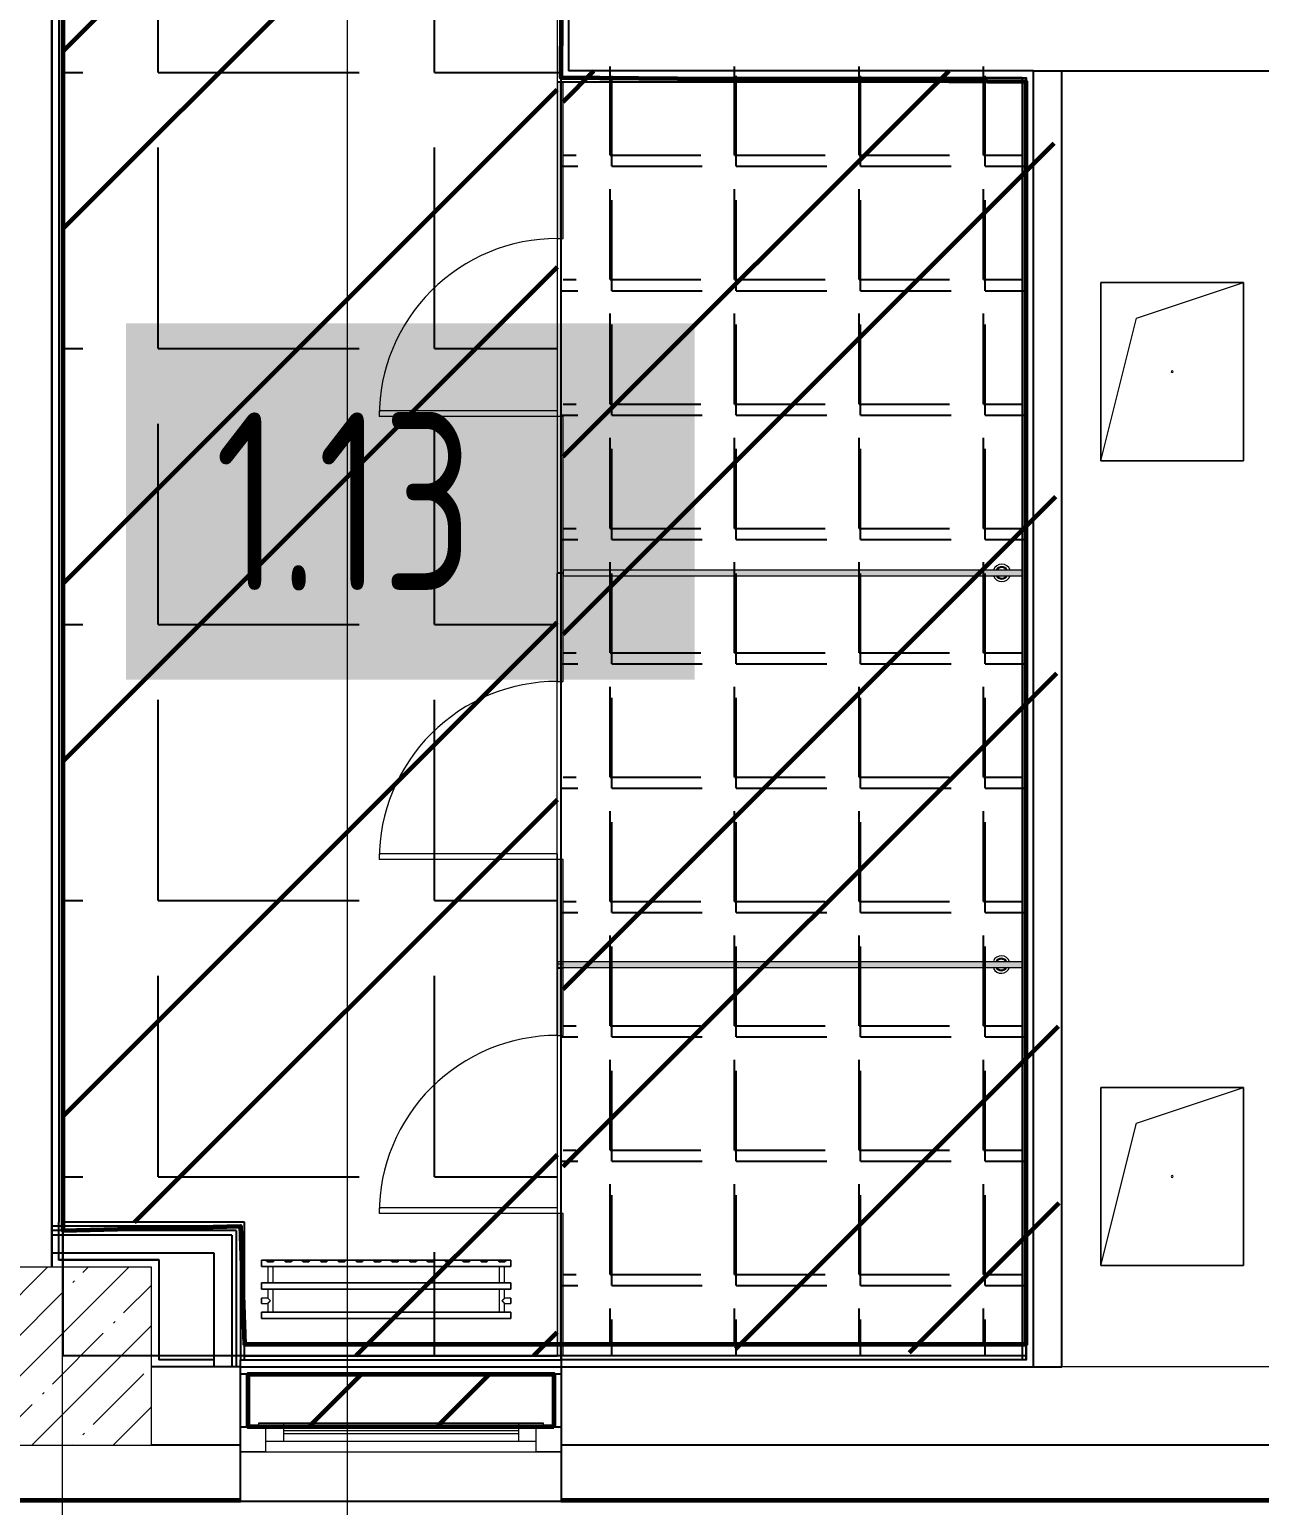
# Model space of a CAD drawing. Header units: millimetres. Extents: x -164500 to 426394, y -23753 to 102118.
# Drawn here: x 65632 to 69085, y -405 to 3740 of the extents above; entities that cross this region are included whole.
import ezdxf

# ---------------------------------------------------------------- set-up
doc = ezdxf.new("R2010")
doc.units = ezdxf.units.MM
doc.layers.add('1.2.1) плитка КР3', color=140, linetype='Continuous')
doc.layers.add('1.4) Пл КР4', color=125, linetype='Continuous')
for name, color, linetype, lineweight in [('179 подоконники', 5, 'Continuous', 60), ('196 1-3 этаж гидро изол', 6, 'Continuous', 60), ('A-FLOR', 7, 'Continuous', 9), ('A-GENM', 7, 'Continuous', 9), ('A-GENM-1', 7, 'Continuous', 20), ('A-GLAZ', 7, 'Continuous', 9), ('A-GLAZ-1', 7, 'Continuous', 5), ('S-COLS-1', 7, 'Continuous', 5), ('Оси', 7, 'Continuous', 9)]:
    doc.layers.add(name, color=color, linetype=linetype, lineweight=lineweight)
doc.layers.add('A-DOOR-1', color=7, linetype='Continuous', lineweight=5, true_color=0xc0c0c0)
doc.layers.add('M-EQPM-1', color=7, linetype='Continuous', lineweight=9, true_color=0xb2b2b2)
doc.styles.add('СПДС', font='ГОСТ тип А.ttf', dxfattribs={"width": 0.9})

# ---------------------------------------------------------------- blocks, each defined once
blk = doc.blocks.new('BSC_Колонна _Прямоугольная - 500х500-V12-Объем проектирования 1 этажа')
at = {"layer": 'S-COLS-1'}
h = blk.add_hatch(dxfattribs=at)
h.set_pattern_fill('FP_16', color=256, style=0, pattern_type=2)
h.set_pattern_definition([(45, (-65660, -150), (-114.04925, 114.04925), []), (45, (-65545.95, -150), (-114.04925, 114.04925), [201.613, -40.323, 6.706, -33.617])])
h.paths.add_polyline_path([(-250, -250), (250, -250), (250, 250), (-250, 250), (-250, -157.3)])
for p, q in [((250, 250), (-250, 250)), ((-250, 250), (-250, -250)), ((250, -250), (250, 250)), ((-250, -250), (250, -250))]:
    blk.add_line(p, q, dxfattribs=at)
blk = doc.blocks.new('120_Окно_СКБ_1Ст - 120_Окно_СКБ_1Ст 900х2500_h_-20664874-Объем проектирования 1 этажа')
at = {"layer": 'A-GLAZ'}
for p, q in [((-450, -127), (-450, -57)), ((-450, -57), (-380, -57)), ((-380, -57), (-380, -127)), ((380, -127), (380, -57)), ((380, -57), (450, -57)), ((450, -57), (450, -127)), ((380, -87), (-380, -87)), ((-380, -87), (-380, -127)), ((-330, -137), (-330, -87)), ((330, -137), (330, -87)), ((380, -127), (380, -87)), ((-380, -127), (-450, -127)), ((-380, -127), (-400, -127)), ((-400, -127), (-400, -137)), ((-400, -137), (400, -137)), ((400, -137), (-400, -137)), ((450, -127), (380, -127)), ((400, -127), (380, -127)), ((400, -137), (400, -127))]:
    blk.add_line(p, q, dxfattribs=at)
at = {"layer": 'A-GLAZ-1'}
for p, q in [((450, -57), (-450, -57)), ((-330, -107), (330, -107)), ((330, -117), (-330, -117)), ((-430, -127), (-400, -127)), ((400, -127), (430, -127))]:
    blk.add_line(p, q, dxfattribs=at)
blk = doc.blocks.new('131_Сантехническая перегородка_Дверь_ поз_4 - СД-1-30830986-Объем проектирования 1 этажа')
at = {"layer": 'A-GENM'}
for points in [[(-190, -8), (250, -8), (250, 8), (-190, 8)], [(750, 8), (750, -8), (1190, -8), (1190, 8), (1163.7, 8)]]:
    blk.add_hatch(color=256, dxfattribs=at).paths.add_polyline_path(points)
at = {"layer": 'A-DOOR-1'}
for p, q in [((266, 508), (250, 508)), ((250, 8), (250, 508)), ((266, 8), (266, 508)), ((266, 8), (250, 8))]:
    blk.add_line(p, q, dxfattribs=at)
blk.add_arc((250, 8), 500, 360, 90, dxfattribs=at)
at = {"layer": 'A-GENM-1'}
for p, q in [((250, 8), (-190, 8)), ((-190, 8), (-190, -8)), ((250, -8), (250, 8)), ((1190, 8), (750, 8)), ((750, 8), (750, -8)), ((1190, -8), (1190, 8)), ((-190, -8), (250, -8)), ((750, -8), (1190, -8))]:
    blk.add_line(p, q, dxfattribs=at)
blk = doc.blocks.new('131_Сантехническая перегородка_Дверь - СД-1-30819167-Объем проектирования 1 этажа')
at = {"layer": 'A-GENM'}
for points in [[(0, 8), (2, 7.5), (18, 7.5), (18, -8), (305.2, -8), (305.2, 8)], [(805.2, 8), (805.2, -8), (1109, -8), (1109, 8), (872.7, 8)]]:
    blk.add_hatch(color=256, dxfattribs=at).paths.add_polyline_path(points)
at = {"layer": 'A-DOOR-1'}
for p, q in [((321.2, 508), (305.2, 508)), ((305.2, 8), (305.2, 508)), ((321.2, 8), (321.2, 508)), ((321.2, 8), (305.2, 8))]:
    blk.add_line(p, q, dxfattribs=at)
blk.add_arc((305.2, 8), 500, 360, 90, dxfattribs=at)
at = {"layer": 'A-GENM-1'}
for p, q in [((305.2, 8), (0, 8)), ((0, 8), (0, -8)), ((305.2, -8), (305.2, 8)), ((1110.4, 8), (805.2, 8)), ((805.2, 8), (805.2, -8)), ((1110.4, -8), (1110.4, 8)), ((0, -8), (305.2, -8)), ((805.2, -8), (1110.4, -8))]:
    blk.add_line(p, q, dxfattribs=at)
blk = doc.blocks.new('131_Сантехническая перегородка - СП-4-30819166-Объем проектирования 1 этажа')
at = {"layer": 'A-GENM'}
blk.add_hatch(color=256, dxfattribs=at).paths.add_polyline_path([(637, 8), (41.3, 8), (41.3, -8), (1330, -8), (1330, 8)])
at = {"layer": 'A-GENM', "flags": 128}
for points in [[(111.4, 8), (111, 8.5), (110.7, 9), (110.3, 9.5), (109.9, 9.9), (109.5, 10.4), (109.1, 10.8), (108.6, 11.2), (108.2, 11.6), (107.7, 12), (107.2, 12.3), (106.7, 12.7), (106.2, 13), (105.7, 13.3), (105.2, 13.6), (104.6, 13.8), (104, 14), (103.5, 14.3), (102.9, 14.4), (102.3, 14.6), (101.7, 14.7), (101.1, 14.9), (100.6, 14.9), (100, 15), (99.4, 15.1), (98.7, 15.1), (98.1, 15.1), (97.5, 15), (96.9, 15), (96.3, 14.9), (95.8, 14.8), (95.2, 14.7), (94.6, 14.5), (94, 14.4), (93.4, 14.2), (92.9, 13.9), (92.3, 13.7), (91.8, 13.4), (91.2, 13.2), (90.7, 12.9), (90.2, 12.5), (89.7, 12.2), (89.2, 11.8), (88.8, 11.4), (88.3, 11), (87.9, 10.6), (87.5, 10.2), (87.1, 9.7), (86.7, 9.3), (86.3, 8.8), (86, 8.3), (85.8, 8)], [(85.8, -8), (86.1, -8.5), (86.5, -9), (86.9, -9.5), (87.2, -9.9), (87.6, -10.4), (88.1, -10.8), (88.5, -11.2), (89, -11.6), (89.4, -12), (89.9, -12.3), (90.4, -12.7), (90.9, -13), (91.5, -13.3), (92, -13.6), (92.6, -13.8), (93.1, -14), (93.7, -14.3), (94.3, -14.4), (94.8, -14.6), (95.4, -14.7), (96, -14.9), (96.6, -14.9), (97.2, -15), (97.8, -15.1), (98.4, -15.1), (99, -15.1), (99.6, -15), (100.2, -15), (100.8, -14.9), (101.4, -14.8), (102, -14.7), (102.6, -14.5), (103.2, -14.4), (103.7, -14.2), (104.3, -13.9), (104.8, -13.7), (105.4, -13.4), (105.9, -13.2), (106.4, -12.9), (106.9, -12.5), (107.4, -12.2), (107.9, -11.8), (108.4, -11.4), (108.8, -11), (109.3, -10.6), (109.7, -10.2), (110.1, -9.7), (110.5, -9.3), (110.8, -8.8), (111.2, -8.3), (111.4, -8)]]:
    blk.add_lwpolyline(points, dxfattribs=at)
at = {"layer": 'A-GENM'}
for radius, start, end in [(24.6, 19.9113, 160.0887), (17.6, 28.9731, 151.0269), (15.1, 33.7811, 146.2189), (24.6, 199.9113, 340.0887), (17.6, 208.9731, 331.0269), (15.1, 213.7811, 326.2189)]:
    blk.add_arc((98.6, 0), radius, start, end, dxfattribs=at)
at = {"layer": 'A-GENM-1'}
for p, q in [((1330, 8), (39.9, 8)), ((39.9, 8), (39.9, -8)), ((1330, -8), (1330, 8)), ((39.9, -8), (1330, -8))]:
    blk.add_line(p, q, dxfattribs=at)
blk = doc.blocks.new('131_Сантехническая перегородка - СП-4-29831414-Объем проектирования 1 этажа')
at = {"layer": 'A-GENM'}
blk.add_hatch(color=256, dxfattribs=at).paths.add_polyline_path([(621.2, 8), (25.5, 8), (25.5, -8), (1330, -8), (1330, 8)])
at = {"layer": 'A-GENM', "flags": 128}
for points in [[(97, 8), (96.7, 8.5), (96.3, 9), (95.9, 9.5), (95.5, 9.9), (95.1, 10.4), (94.7, 10.8), (94.3, 11.2), (93.8, 11.6), (93.3, 12), (92.9, 12.3), (92.4, 12.7), (91.8, 13), (91.3, 13.3), (90.8, 13.6), (90.2, 13.8), (89.7, 14), (89.1, 14.3), (88.5, 14.4), (88, 14.6), (87.4, 14.7), (86.8, 14.9), (86.2, 14.9), (85.6, 15), (85, 15.1), (84.4, 15.1), (83.8, 15.1), (83.2, 15), (82.6, 15), (82, 14.9), (81.4, 14.8), (80.8, 14.7), (80.2, 14.5), (79.6, 14.4), (79.1, 14.2), (78.5, 13.9), (77.9, 13.7), (77.4, 13.4), (76.9, 13.2), (76.4, 12.9), (75.8, 12.5), (75.3, 12.2), (74.9, 11.8), (74.4, 11.4), (74, 11), (73.5, 10.6), (73.1, 10.2), (72.7, 9.7), (72.3, 9.3), (72, 8.8), (71.6, 8.3), (71.4, 8)], [(71.4, -8), (71.8, -8.5), (72.1, -9), (72.5, -9.5), (72.9, -9.9), (73.3, -10.4), (73.7, -10.8), (74.1, -11.2), (74.6, -11.6), (75.1, -12), (75.6, -12.3), (76.1, -12.7), (76.6, -13), (77.1, -13.3), (77.6, -13.6), (78.2, -13.8), (78.7, -14), (79.3, -14.3), (79.9, -14.4), (80.5, -14.6), (81.1, -14.7), (81.6, -14.9), (82.2, -14.9), (82.8, -15), (83.4, -15.1), (84, -15.1), (84.6, -15.1), (85.2, -15), (85.8, -15), (86.4, -14.9), (87, -14.8), (87.6, -14.7), (88.2, -14.5), (88.8, -14.4), (89.4, -14.2), (89.9, -13.9), (90.5, -13.7), (91, -13.4), (91.6, -13.2), (92.1, -12.9), (92.6, -12.5), (93.1, -12.2), (93.6, -11.8), (94, -11.4), (94.5, -11), (94.9, -10.6), (95.3, -10.2), (95.7, -9.7), (96.1, -9.3), (96.5, -8.8), (96.8, -8.3), (97, -8)]]:
    blk.add_lwpolyline(points, dxfattribs=at)
at = {"layer": 'A-GENM'}
for radius, start, end in [(24.6, 25.6894, 160.0887), (17.6, 28.9731, 151.0269), (15.1, 33.7811, 146.2189), (24.6, 199.9113, 334.3106), (17.6, 208.9731, 331.0269), (15.1, 213.7811, 326.2189)]:
    blk.add_arc((84.2, 0), radius, start, end, dxfattribs=at)
at = {"layer": 'A-GENM-1'}
for p, q in [((1330, 8), (25.5, 8)), ((25.5, 8), (25.5, -8)), ((1330, -8), (1330, 8)), ((25.5, -8), (1330, -8))]:
    blk.add_line(p, q, dxfattribs=at)
blk = doc.blocks.new('GM_Отверстие прямоугольное _в плите_ - Отверстие-21609437-Объем проектирования 1 этажа')
at = {"layer": 'A-GENM'}
for p, q in [((-200, -250), (-200, 250)), ((-200, 250), (200, 250)), ((200, 250), (-200, 250)), ((-200, 250), (-200, -250)), ((-100, 150), (200, 250)), ((200, 250), (200, -250)), ((200, -250), (200, 250)), ((-200, -250), (-100, 150)), ((200, -250), (-200, -250)), ((-200, -250), (200, -250))]:
    blk.add_line(p, q, dxfattribs=at)
for start, end in [(360, 180), (180, 360)]:
    blk.add_arc((0, 0), 2.5, start, end, dxfattribs=at)
blk = doc.blocks.new('radiator_prado_classic_z_tip_30_po exemplyaru - Classic Z Тип 30-500-V230-Объем проектирования 1 этажа')
at = {"layer": 'M-EQPM-1'}
for p, q in [((0, 228), (0, 210)), ((700, 228), (0, 228)), ((0, 210), (0, 228)), ((0, 228), (12.5, 228)), ((0, 210), (700, 210)), ((17.8, 210), (0, 210)), ((12.5, 228), (37.5, 228)), ((37.5, 228), (12.5, 228)), ((12.5, 228), (37.5, 228)), ((12.5, 228), (17.5, 223)), ((12.5, 228), (17.5, 223)), ((32.5, 223), (17.5, 223)), ((17.5, 223), (32.5, 223)), ((17.5, 210), (17.5, 164)), ((17.5, 210), (17.5, 164)), ((17.8, 210), (17.5, 210)), ((17.5, 210), (17.8, 210)), ((17.8, 210), (17.5, 210)), ((17.5, 210), (32.5, 210)), ((32.2, 210), (17.8, 210)), ((17.8, 210), (32.2, 210)), ((32.2, 210), (17.8, 210)), ((32.5, 210), (32.2, 210)), ((32.2, 210), (32.5, 210)), ((32.5, 210), (32.2, 210)), ((667.8, 210), (32.2, 210)), ((32.5, 223), (37.5, 228)), ((37.5, 228), (32.5, 223)), ((32.5, 164), (32.5, 210)), ((32.5, 164), (32.5, 210)), ((37.5, 228), (62.5, 228)), ((62.5, 228), (87.5, 228)), ((87.5, 228), (62.5, 228)), ((62.5, 228), (87.5, 228)), ((62.5, 228), (67.5, 223)), ((62.5, 228), (67.5, 223)), ((82.5, 223), (67.5, 223)), ((67.5, 223), (82.5, 223)), ((82.5, 223), (87.5, 228)), ((87.5, 228), (82.5, 223)), ((87.5, 228), (112.5, 228)), ((112.5, 228), (137.5, 228)), ((137.5, 228), (112.5, 228)), ((112.5, 228), (137.5, 228)), ((112.5, 228), (117.5, 223)), ((112.5, 228), (117.5, 223)), ((132.5, 223), (117.5, 223)), ((117.5, 223), (132.5, 223)), ((132.5, 223), (137.5, 228)), ((137.5, 228), (132.5, 223)), ((137.5, 228), (162.5, 228)), ((162.5, 228), (187.5, 228)), ((187.5, 228), (162.5, 228)), ((162.5, 228), (187.5, 228)), ((162.5, 228), (167.5, 223)), ((162.5, 228), (167.5, 223)), ((182.5, 223), (167.5, 223)), ((167.5, 223), (182.5, 223)), ((182.5, 223), (187.5, 228)), ((187.5, 228), (182.5, 223)), ((187.5, 228), (212.5, 228)), ((212.5, 228), (237.5, 228)), ((237.5, 228), (212.5, 228)), ((212.5, 228), (237.5, 228)), ((212.5, 228), (217.5, 223)), ((212.5, 228), (217.5, 223)), ((232.5, 223), (217.5, 223)), ((217.5, 223), (232.5, 223)), ((232.5, 223), (237.5, 228)), ((237.5, 228), (232.5, 223)), ((237.5, 228), (262.5, 228)), ((262.5, 228), (287.5, 228)), ((287.5, 228), (262.5, 228)), ((262.5, 228), (287.5, 228)), ((262.5, 228), (267.5, 223)), ((262.5, 228), (267.5, 223)), ((282.5, 223), (267.5, 223)), ((267.5, 223), (282.5, 223)), ((282.5, 223), (287.5, 228)), ((287.5, 228), (282.5, 223)), ((287.5, 228), (312.5, 228)), ((312.5, 228), (337.5, 228)), ((337.5, 228), (312.5, 228)), ((312.5, 228), (337.5, 228)), ((312.5, 228), (317.5, 223)), ((312.5, 228), (317.5, 223)), ((332.5, 223), (317.5, 223)), ((317.5, 223), (332.5, 223)), ((332.5, 223), (337.5, 228)), ((337.5, 228), (332.5, 223)), ((337.5, 228), (362.5, 228)), ((362.5, 228), (387.5, 228)), ((387.5, 228), (362.5, 228)), ((362.5, 228), (387.5, 228)), ((362.5, 228), (367.5, 223)), ((362.5, 228), (367.5, 223)), ((382.5, 223), (367.5, 223)), ((367.5, 223), (382.5, 223)), ((382.5, 223), (387.5, 228)), ((387.5, 228), (382.5, 223)), ((387.5, 228), (412.5, 228)), ((412.5, 228), (437.5, 228)), ((437.5, 228), (412.5, 228)), ((412.5, 228), (437.5, 228)), ((412.5, 228), (417.5, 223)), ((412.5, 228), (417.5, 223)), ((432.5, 223), (417.5, 223)), ((417.5, 223), (432.5, 223)), ((432.5, 223), (437.5, 228)), ((437.5, 228), (432.5, 223)), ((437.5, 228), (462.5, 228)), ((462.5, 228), (487.5, 228)), ((487.5, 228), (462.5, 228)), ((462.5, 228), (487.5, 228)), ((462.5, 228), (467.5, 223)), ((462.5, 228), (467.5, 223)), ((482.5, 223), (467.5, 223)), ((467.5, 223), (482.5, 223)), ((482.5, 223), (487.5, 228)), ((487.5, 228), (482.5, 223)), ((487.5, 228), (512.5, 228)), ((512.5, 228), (537.5, 228)), ((537.5, 228), (512.5, 228)), ((512.5, 228), (537.5, 228)), ((512.5, 228), (517.5, 223)), ((512.5, 228), (517.5, 223)), ((532.5, 223), (517.5, 223)), ((517.5, 223), (532.5, 223)), ((532.5, 223), (537.5, 228)), ((537.5, 228), (532.5, 223)), ((537.5, 228), (562.5, 228)), ((562.5, 228), (587.5, 228)), ((587.5, 228), (562.5, 228)), ((562.5, 228), (587.5, 228)), ((562.5, 228), (567.5, 223)), ((562.5, 228), (567.5, 223)), ((582.5, 223), (567.5, 223)), ((567.5, 223), (582.5, 223)), ((582.5, 223), (587.5, 228)), ((587.5, 228), (582.5, 223)), ((587.5, 228), (612.5, 228)), ((612.5, 228), (637.5, 228)), ((637.5, 228), (612.5, 228)), ((612.5, 228), (637.5, 228)), ((612.5, 228), (617.5, 223)), ((617.5, 223), (612.5, 228)), ((632.5, 223), (617.5, 223)), ((617.5, 223), (632.5, 223)), ((632.5, 223), (637.5, 228)), ((637.5, 228), (632.5, 223)), ((637.5, 228), (662.5, 228)), ((662.5, 228), (687.5, 228)), ((687.5, 228), (662.5, 228)), ((662.5, 228), (687.5, 228)), ((662.5, 228), (667.5, 223)), ((662.5, 228), (667.5, 223)), ((682.5, 223), (667.5, 223)), ((667.5, 223), (682.5, 223)), ((667.5, 210), (667.5, 164)), ((667.5, 210), (667.5, 164)), ((667.8, 210), (667.5, 210)), ((667.5, 210), (682.5, 210)), ((667.8, 210), (667.5, 210)), ((667.5, 210), (667.8, 210)), ((682.2, 210), (667.8, 210)), ((682.2, 210), (667.8, 210)), ((667.8, 210), (682.2, 210)), ((682.5, 210), (682.2, 210)), ((682.5, 210), (682.2, 210)), ((682.2, 210), (682.5, 210)), ((700, 210), (682.2, 210)), ((682.5, 223), (687.5, 228)), ((687.5, 228), (682.5, 223)), ((682.5, 164), (682.5, 210)), ((682.5, 164), (682.5, 210)), ((687.5, 228), (700, 228)), ((700, 210), (700, 228)), ((700, 228), (700, 210)), ((700, 164), (0, 164)), ((0, 164), (0, 146)), ((0, 146), (0, 164)), ((0, 164), (17.8, 164)), ((0, 146), (700, 146)), ((18.5, 146), (0, 146)), ((17.8, 164), (17.5, 164)), ((17.5, 164), (17.8, 164)), ((17.8, 164), (17.5, 164)), ((17.5, 164), (32.5, 164)), ((17.5, 146), (17.5, 121.5)), ((17.5, 146), (17.5, 121.5)), ((17.5, 146), (18.5, 146)), ((18.5, 146), (17.5, 146)), ((17.5, 146), (18.5, 146)), ((32.5, 146), (17.5, 146)), ((32.2, 164), (17.8, 164)), ((17.8, 164), (32.2, 164)), ((32.2, 164), (17.8, 164)), ((18.5, 146), (32.2, 146)), ((32.2, 146), (18.5, 146)), ((18.5, 146), (32.2, 146)), ((32.5, 164), (32.2, 164)), ((32.2, 164), (32.5, 164)), ((32.5, 164), (32.2, 164)), ((32.2, 164), (667.8, 164)), ((32.2, 146), (32.5, 146)), ((32.5, 146), (32.2, 146)), ((32.2, 146), (32.5, 146)), ((667.8, 146), (32.2, 146)), ((32.5, 82), (32.5, 146)), ((32.5, 82), (32.5, 146)), ((667.8, 164), (667.5, 164)), ((667.5, 164), (682.5, 164)), ((667.8, 164), (667.5, 164)), ((667.5, 164), (667.8, 164)), ((667.5, 146), (667.5, 82)), ((667.5, 146), (667.5, 82)), ((667.5, 146), (667.8, 146)), ((682.5, 146), (667.5, 146)), ((667.5, 146), (667.8, 146)), ((667.8, 146), (667.5, 146)), ((682.2, 164), (667.8, 164)), ((682.2, 164), (667.8, 164)), ((667.8, 164), (682.2, 164)), ((667.8, 146), (681.5, 146)), ((667.8, 146), (681.5, 146)), ((681.5, 146), (667.8, 146)), ((681.5, 146), (682.5, 146)), ((681.5, 146), (682.5, 146)), ((682.5, 146), (681.5, 146)), ((700, 146), (681.5, 146)), ((682.5, 164), (682.2, 164)), ((682.5, 164), (682.2, 164)), ((682.2, 164), (682.5, 164)), ((682.2, 164), (700, 164)), ((682.5, 121.5), (682.5, 146)), ((682.5, 121.5), (682.5, 146)), ((700, 146), (700, 164)), ((700, 164), (700, 146)), ((17.5, 121.5), (0, 121.5)), ((17.5, 121.5), (0, 121.5)), ((0, 121.5), (0, 120.5)), ((0, 106.5), (0, 121.5)), ((0, 120.5), (0, 107.5)), ((0, 120.5), (0, 119.3)), ((0, 114), (0, 120.5)), ((0, 120.5), (0, 120.5)), ((0, 119.3), (0, 117.8)), ((0, 117.8), (0, 114)), ((0, 114), (0, 110.3)), ((0, 107.5), (0, 114)), ((0, 110.3), (0, 108.7)), ((0, 108.7), (0, 107.5)), ((0, 107.5), (0, 106.5)), ((0, 107.5), (0, 107.5)), ((0, 106.5), (17.5, 106.5)), ((0, 106.5), (17.5, 106.5)), ((17.5, 106.5), (17.5, 82)), ((17.5, 106.5), (17.5, 82)), ((700, 121.5), (682.5, 121.5)), ((700, 121.5), (682.5, 121.5)), ((682.5, 82), (682.5, 106.5)), ((682.5, 106.5), (700, 106.5)), ((682.5, 82), (682.5, 106.5)), ((682.5, 106.5), (700, 106.5)), ((700, 121.5), (700, 106.5)), ((700, 120.5), (700, 121.5)), ((700, 121.5), (700, 120.5)), ((700, 120.5), (700, 121.5)), ((700, 107.5), (700, 120.5)), ((700, 120.5), (700, 107.5)), ((700, 107.5), (700, 120.5)), ((700, 106.5), (700, 107.5)), ((700, 107.5), (700, 106.5)), ((700, 106.5), (700, 107.5)), ((700, 82), (0, 82)), ((0, 82), (0, 64)), ((0, 64), (0, 82)), ((0, 82), (18.5, 82)), ((700, 64), (0, 64)), ((0, 64), (700, 64)), ((18.5, 82), (17.5, 82)), ((17.5, 82), (18.5, 82)), ((18.5, 82), (17.5, 82)), ((17.5, 82), (32.5, 82)), ((32.2, 82), (18.5, 82)), ((18.5, 82), (32.2, 82)), ((32.2, 82), (18.5, 82)), ((32.5, 82), (32.2, 82)), ((32.2, 82), (32.5, 82)), ((32.5, 82), (32.2, 82)), ((32.2, 82), (667.8, 82)), ((667.8, 82), (667.5, 82)), ((667.5, 82), (682.5, 82)), ((667.8, 82), (667.5, 82)), ((667.5, 82), (667.8, 82)), ((681.5, 82), (667.8, 82)), ((681.5, 82), (667.8, 82)), ((667.8, 82), (681.5, 82)), ((682.5, 82), (681.5, 82)), ((682.5, 82), (681.5, 82)), ((681.5, 82), (682.5, 82)), ((681.5, 82), (700, 82)), ((700, 64), (700, 82)), ((700, 82), (700, 64))]:
    blk.add_line(p, q, dxfattribs=at)
for points, knots in [([(18.5, 120.5), (18.4, 120.6), (18.3, 120.7), (18.1, 120.9), (17.9, 121.1), (17.8, 121.2), (17.7, 121.3), (17.5, 121.5), (17.5, 121.5), (17.5, 121.5)], [0.7142857, 0.7142857, 0.7142857, 0.7142857, 0.75, 0.7857143, 0.8214286, 0.8571429, 0.8928571, 0.9285714, 1, 1, 1, 1]), ([(17.5, 121.5), (17.5, 121.5), (17.5, 121.5), (17.7, 121.3), (17.8, 121.2), (17.9, 121.1), (18.1, 120.9), (18.3, 120.7), (18.4, 120.6), (18.5, 120.5)], [0, 0, 0, 0, 0.0714286, 0.1071429, 0.1428571, 0.1785714, 0.2142857, 0.25, 0.2857143, 0.2857143, 0.2857143, 0.2857143]), ([(17.5, 121.5), (17.5, 121.5), (17.5, 121.5), (17.7, 121.3), (17.8, 121.2), (17.9, 121.1), (18.1, 120.9), (18.3, 120.7), (18.4, 120.6), (18.5, 120.5)], [0, 0, 0, 0, 0.0714286, 0.1071429, 0.1428571, 0.1785714, 0.2142857, 0.25, 0.2857143, 0.2857143, 0.2857143, 0.2857143]), ([(25, 114), (24.5, 114.5), (23.6, 115.4), (22.4, 116.6), (21.6, 117.4), (21.1, 117.9), (20.8, 118.2), (20.5, 118.5), (20.2, 118.8), (19.8, 119.1), (19.6, 119.4), (19.3, 119.7), (19, 120), (18.7, 120.3), (18.5, 120.5), (18.3, 120.7), (18.1, 120.9), (17.9, 121.1), (17.8, 121.2), (17.7, 121.3), (17.5, 121.5), (17.5, 121.5), (17.5, 121.5)], [0, 0, 0, 0, 0.142857, 0.285714, 0.357143, 0.392857, 0.428571, 0.464286, 0.5, 0.535714, 0.571429, 0.607143, 0.642857, 0.678571, 0.714286, 0.75, 0.785714, 0.821429, 0.857143, 0.892857, 0.928571, 1, 1, 1, 1]), ([(17.5, 106.5), (17.5, 106.5), (17.5, 106.5), (17.7, 106.7), (17.8, 106.8), (17.9, 106.9), (18.1, 107.1), (18.3, 107.3), (18.5, 107.5), (18.7, 107.7), (19, 108), (19.3, 108.3), (19.6, 108.6), (19.8, 108.9), (20.3, 109.3), (20.7, 109.7), (21.1, 110.1), (21.6, 110.6), (22.4, 111.4), (23.6, 112.6), (24.5, 113.5), (25, 114)], [0, 0, 0, 0, 0.071429, 0.107143, 0.142857, 0.178571, 0.214286, 0.25, 0.285714, 0.321429, 0.357143, 0.392857, 0.428571, 0.464286, 0.5, 0.571429, 0.607143, 0.642857, 0.714286, 0.857143, 1, 1, 1, 1]), ([(17.5, 106.5), (17.5, 106.5), (17.5, 106.5), (17.7, 106.7), (17.8, 106.8), (17.9, 106.9), (18.1, 107.1), (18.3, 107.3), (18.4, 107.4), (18.5, 107.5)], [0, 0, 0, 0, 0.0714286, 0.1071429, 0.1428571, 0.1785714, 0.2142857, 0.25, 0.2857143, 0.2857143, 0.2857143, 0.2857143]), ([(18.5, 107.5), (18.4, 107.4), (18.3, 107.3), (18.1, 107.1), (17.9, 106.9), (17.8, 106.8), (17.7, 106.7), (17.5, 106.5), (17.5, 106.5), (17.5, 106.5)], [0.7142857, 0.7142857, 0.7142857, 0.7142857, 0.75, 0.7857143, 0.8214286, 0.8571429, 0.8928571, 0.9285714, 1, 1, 1, 1]), ([(18.5, 107.5), (18.4, 107.4), (18.3, 107.3), (18.1, 107.1), (17.9, 106.9), (17.8, 106.8), (17.7, 106.7), (17.5, 106.5), (17.5, 106.5), (17.5, 106.5)], [0.7142857, 0.7142857, 0.7142857, 0.7142857, 0.75, 0.7857143, 0.8214286, 0.8571429, 0.8928571, 0.9285714, 1, 1, 1, 1]), ([(22.1, 116.9), (21.9, 117.1), (21.6, 117.4), (21.1, 117.9), (20.8, 118.2), (20.5, 118.5), (20.2, 118.8), (19.9, 119.2), (19.7, 119.3), (19.6, 119.4)], [0.2857143, 0.2857143, 0.2857143, 0.2857143, 0.3571429, 0.3928571, 0.4285714, 0.4642857, 0.5, 0.5357143, 0.5714286, 0.5714286, 0.5714286, 0.5714286]), ([(19.6, 119.4), (19.7, 119.3), (19.9, 119.2), (20.3, 118.7), (20.7, 118.3), (21.1, 117.9), (21.6, 117.4), (21.9, 117.1), (22.1, 116.9)], [0.4285714, 0.4285714, 0.4285714, 0.4285714, 0.4642857, 0.5, 0.5714286, 0.6071429, 0.6428571, 0.7142857, 0.7142857, 0.7142857, 0.7142857]), ([(19.6, 119.4), (19.7, 119.3), (19.8, 119.1), (20.3, 118.7), (20.7, 118.3), (21.1, 117.9), (21.6, 117.4), (21.9, 117.1), (22.1, 116.9)], [0.4285714, 0.4285714, 0.4285714, 0.4285714, 0.4642857, 0.5, 0.5714286, 0.6071429, 0.6428571, 0.7142857, 0.7142857, 0.7142857, 0.7142857]), ([(19.6, 108.6), (19.7, 108.7), (19.9, 108.8), (20.3, 109.3), (20.7, 109.7), (21.1, 110.1), (21.6, 110.6), (21.9, 110.9), (22.1, 111.1)], [0.4285714, 0.4285714, 0.4285714, 0.4285714, 0.4642857, 0.5, 0.5714286, 0.6071429, 0.6428571, 0.7142857, 0.7142857, 0.7142857, 0.7142857]), ([(22.1, 111.1), (21.9, 110.9), (21.6, 110.6), (21.1, 110.1), (20.8, 109.8), (20.5, 109.5), (20.2, 109.2), (19.9, 108.8), (19.7, 108.7), (19.6, 108.6)], [0.2857143, 0.2857143, 0.2857143, 0.2857143, 0.3571429, 0.3928571, 0.4285714, 0.4642857, 0.5, 0.5357143, 0.5714286, 0.5714286, 0.5714286, 0.5714286]), ([(22.1, 111.1), (21.9, 110.9), (21.6, 110.6), (21.1, 110.1), (20.8, 109.8), (20.5, 109.5), (20.2, 109.2), (19.8, 108.9), (19.7, 108.7), (19.6, 108.6)], [0.2857143, 0.2857143, 0.2857143, 0.2857143, 0.3571429, 0.3928571, 0.4285714, 0.4642857, 0.5, 0.5357143, 0.5714286, 0.5714286, 0.5714286, 0.5714286]), ([(675, 114), (675.5, 114.5), (676.4, 115.4), (677.6, 116.6), (678.4, 117.4), (678.9, 117.9), (679.2, 118.2), (679.5, 118.5), (679.8, 118.8), (680.1, 119.2), (680.4, 119.4), (680.7, 119.7), (681, 120), (681.3, 120.3), (681.5, 120.5), (681.7, 120.7), (681.9, 120.9), (682.1, 121.1), (682.2, 121.2), (682.3, 121.3), (682.5, 121.5), (682.5, 121.5), (682.5, 121.5)], [0, 0, 0, 0, 0.142857, 0.285714, 0.357143, 0.392857, 0.428571, 0.464286, 0.5, 0.535714, 0.571429, 0.607143, 0.642857, 0.678571, 0.714286, 0.75, 0.785714, 0.821429, 0.857143, 0.892857, 0.928571, 1, 1, 1, 1]), ([(682.5, 106.5), (682.5, 106.5), (682.5, 106.5), (682.3, 106.7), (682.2, 106.8), (682.1, 106.9), (681.9, 107.1), (681.7, 107.3), (681.5, 107.5), (681.3, 107.7), (681, 108), (680.7, 108.3), (680.4, 108.6), (680.1, 108.8), (679.7, 109.3), (679.3, 109.7), (678.9, 110.1), (678.4, 110.6), (677.6, 111.4), (676.4, 112.6), (675.5, 113.5), (675, 114)], [0, 0, 0, 0, 0.071429, 0.107143, 0.142857, 0.178571, 0.214286, 0.25, 0.285714, 0.321429, 0.357143, 0.392857, 0.428571, 0.464286, 0.5, 0.571429, 0.607143, 0.642857, 0.714286, 0.857143, 1, 1, 1, 1]), ([(680.4, 119.4), (680.3, 119.3), (680.1, 119.2), (679.7, 118.7), (679.3, 118.3), (678.9, 117.9), (678.4, 117.4), (678.1, 117.1), (677.9, 116.9)], [0.4285714, 0.4285714, 0.4285714, 0.4285714, 0.4642857, 0.5, 0.5714286, 0.6071429, 0.6428571, 0.7142857, 0.7142857, 0.7142857, 0.7142857]), ([(677.9, 116.9), (678.1, 117.1), (678.4, 117.4), (678.9, 117.9), (679.2, 118.2), (679.5, 118.5), (679.8, 118.8), (680.1, 119.2), (680.3, 119.3), (680.4, 119.4)], [0.2857143, 0.2857143, 0.2857143, 0.2857143, 0.3571429, 0.3928571, 0.4285714, 0.4642857, 0.5, 0.5357143, 0.5714286, 0.5714286, 0.5714286, 0.5714286]), ([(679.2, 118.2), (679.1, 118.1), (678.9, 117.9), (678.4, 117.4), (678.1, 117.1), (677.9, 116.9)], [0.5714286, 0.5714286, 0.5714286, 0.5714286, 0.6071429, 0.6428571, 0.7142857, 0.7142857, 0.7142857, 0.7142857]), ([(677.9, 111.1), (678.1, 110.9), (678.4, 110.6), (678.9, 110.1), (679.2, 109.8), (679.5, 109.5), (679.8, 109.2), (680.1, 108.8), (680.3, 108.7), (680.4, 108.6)], [0.2857143, 0.2857143, 0.2857143, 0.2857143, 0.3571429, 0.3928571, 0.4285714, 0.4642857, 0.5, 0.5357143, 0.5714286, 0.5714286, 0.5714286, 0.5714286]), ([(677.9, 111.1), (678.1, 110.9), (678.4, 110.6), (678.9, 110.1), (679.1, 109.9), (679.2, 109.8)], [0.2857143, 0.2857143, 0.2857143, 0.2857143, 0.3571429, 0.3928571, 0.4285714, 0.4285714, 0.4285714, 0.4285714]), ([(680.4, 108.6), (680.3, 108.7), (680.1, 108.8), (679.7, 109.3), (679.3, 109.7), (678.9, 110.1), (678.4, 110.6), (678.1, 110.9), (677.9, 111.1)], [0.4285714, 0.4285714, 0.4285714, 0.4285714, 0.4642857, 0.5, 0.5714286, 0.6071429, 0.6428571, 0.7142857, 0.7142857, 0.7142857, 0.7142857]), ([(680.4, 119.4), (680.3, 119.3), (680.1, 119.2), (679.7, 118.7), (679.4, 118.4), (679.2, 118.2)], [0.4285714, 0.4285714, 0.4285714, 0.4285714, 0.4642857, 0.5, 0.5714286, 0.5714286, 0.5714286, 0.5714286]), ([(682.5, 121.5), (682.5, 121.5), (682.5, 121.5), (682.3, 121.3), (682.2, 121.2), (682.1, 121.1), (681.9, 120.9), (681.7, 120.7), (681.6, 120.6), (681.5, 120.5)], [0, 0, 0, 0, 0.0714286, 0.1071429, 0.1428571, 0.1785714, 0.2142857, 0.25, 0.2857143, 0.2857143, 0.2857143, 0.2857143]), ([(682.5, 121.5), (682.5, 121.5), (682.5, 121.5), (682.3, 121.3), (682.2, 121.2), (682.1, 121.1), (681.9, 120.9), (681.7, 120.7), (681.6, 120.6), (681.5, 120.5)], [0, 0, 0, 0, 0.0714286, 0.1071429, 0.1428571, 0.1785714, 0.2142857, 0.25, 0.2857143, 0.2857143, 0.2857143, 0.2857143]), ([(681.5, 120.5), (681.6, 120.6), (681.7, 120.7), (681.9, 120.9), (682.1, 121.1), (682.2, 121.2), (682.3, 121.3), (682.5, 121.5), (682.5, 121.5), (682.5, 121.5)], [0.7142857, 0.7142857, 0.7142857, 0.7142857, 0.75, 0.7857143, 0.8214286, 0.8571429, 0.8928571, 0.9285714, 1, 1, 1, 1]), ([(681.5, 107.5), (681.6, 107.4), (681.7, 107.3), (681.9, 107.1), (682.1, 106.9), (682.2, 106.8), (682.3, 106.7), (682.5, 106.5), (682.5, 106.5), (682.5, 106.5)], [0.7142857, 0.7142857, 0.7142857, 0.7142857, 0.75, 0.7857143, 0.8214286, 0.8571429, 0.8928571, 0.9285714, 1, 1, 1, 1]), ([(681.5, 107.5), (681.6, 107.4), (681.7, 107.3), (681.9, 107.1), (682.1, 106.9), (682.2, 106.8), (682.3, 106.7), (682.5, 106.5), (682.5, 106.5), (682.5, 106.5)], [0.7142857, 0.7142857, 0.7142857, 0.7142857, 0.75, 0.7857143, 0.8214286, 0.8571429, 0.8928571, 0.9285714, 1, 1, 1, 1]), ([(682.5, 106.5), (682.5, 106.5), (682.5, 106.5), (682.3, 106.7), (682.2, 106.8), (682.1, 106.9), (681.9, 107.1), (681.7, 107.3), (681.6, 107.4), (681.5, 107.5)], [0, 0, 0, 0, 0.0714286, 0.1071429, 0.1428571, 0.1785714, 0.2142857, 0.25, 0.2857143, 0.2857143, 0.2857143, 0.2857143])]:
    blk.add_open_spline(points, degree=3, knots=knots, dxfattribs=at)
for points in [[(19.6, 119.4), (19.5, 119.5), (19.3, 119.7), (19, 120), (18.7, 120.3), (18.6, 120.4), (18.5, 120.5)], [(18.5, 120.5), (18.6, 120.4), (18.7, 120.3), (19, 120), (19.3, 119.7), (19.5, 119.5), (19.6, 119.4)], [(18.5, 120.5), (18.6, 120.4), (18.7, 120.3), (19, 120), (19.3, 119.7), (19.5, 119.5), (19.6, 119.4)], [(18.5, 107.5), (18.6, 107.6), (18.7, 107.7), (19, 108), (19.3, 108.3), (19.5, 108.5), (19.6, 108.6)], [(19.6, 108.6), (19.5, 108.5), (19.3, 108.3), (19, 108), (18.7, 107.7), (18.6, 107.6), (18.5, 107.5)], [(19.6, 108.6), (19.5, 108.5), (19.3, 108.3), (19, 108), (18.7, 107.7), (18.6, 107.6), (18.5, 107.5)], [(25, 114), (24.5, 114.5), (23.6, 115.4), (22.6, 116.4), (22.1, 116.9)], [(22.1, 116.9), (22.6, 116.4), (23.6, 115.4), (24.5, 114.5), (25, 114)], [(22.1, 116.9), (22.6, 116.4), (23.6, 115.4), (24.5, 114.5), (25, 114)], [(22.1, 111.1), (22.6, 111.6), (23.6, 112.6), (24.5, 113.5), (25, 114)], [(25, 114), (24.5, 113.5), (23.6, 112.6), (22.6, 111.6), (22.1, 111.1)], [(25, 114), (24.5, 113.5), (23.6, 112.6), (22.6, 111.6), (22.1, 111.1)], [(677.9, 116.9), (677.4, 116.4), (676.4, 115.4), (675.5, 114.5), (675, 114)], [(677.9, 116.9), (677.4, 116.4), (676.4, 115.4), (675.5, 114.5), (675, 114)], [(675, 114), (675.5, 114.5), (676.4, 115.4), (677.4, 116.4), (677.9, 116.9)], [(675, 114), (675.5, 113.5), (676.4, 112.6), (677.4, 111.6), (677.9, 111.1)], [(675, 114), (675.5, 113.5), (676.4, 112.6), (677.4, 111.6), (677.9, 111.1)], [(677.9, 111.1), (677.4, 111.6), (676.4, 112.6), (675.5, 113.5), (675, 114)], [(679.2, 109.8), (679.3, 109.7), (679.5, 109.5), (679.8, 109.2), (680.1, 108.8), (680.3, 108.7), (680.4, 108.6)], [(681.5, 120.5), (681.4, 120.4), (681.3, 120.3), (681, 120), (680.7, 119.7), (680.5, 119.5), (680.4, 119.4)], [(681.5, 120.5), (681.4, 120.4), (681.3, 120.3), (681, 120), (680.7, 119.7), (680.5, 119.5), (680.4, 119.4)], [(680.4, 119.4), (680.5, 119.5), (680.7, 119.7), (681, 120), (681.3, 120.3), (681.4, 120.4), (681.5, 120.5)], [(680.4, 108.6), (680.5, 108.5), (680.7, 108.3), (681, 108), (681.3, 107.7), (681.4, 107.6), (681.5, 107.5)], [(680.4, 108.6), (680.5, 108.5), (680.7, 108.3), (681, 108), (681.3, 107.7), (681.4, 107.6), (681.5, 107.5)], [(681.5, 107.5), (681.4, 107.6), (681.3, 107.7), (681, 108), (680.7, 108.3), (680.5, 108.5), (680.4, 108.6)]]:
    blk.add_open_spline(points, degree=3, dxfattribs=at)
blk = doc.blocks.new('131_Сантехническая перегородка_Дверь_сдвиг_ - СД-1-30823593-Объем проектирования 1 этажа')
at = {"layer": 'A-GENM'}
for points in [[(0, -3), (0, -8), (400, -8), (400, 8), (0, 8)], [(900, -8), (1089, -8), (1089, 8), (900, 8)]]:
    blk.add_hatch(color=256, dxfattribs=at).paths.add_polyline_path(points)
at = {"layer": 'A-DOOR-1'}
for p, q in [((416, 508), (400, 508)), ((400, 8), (400, 508)), ((416, 8), (416, 508)), ((416, 8), (400, 8))]:
    blk.add_line(p, q, dxfattribs=at)
blk.add_arc((400, 8), 500, 360, 90, dxfattribs=at)
at = {"layer": 'A-GENM-1'}
for p, q in [((400, 8), (0, 8)), ((0, 8), (0, -8)), ((400, -8), (400, 8)), ((1100, 8), (900, 8)), ((900, 8), (900, -8)), ((1100, -8), (1100, 8)), ((0, -8), (400, -8)), ((900, -8), (1100, -8))]:
    blk.add_line(p, q, dxfattribs=at)

msp = doc.modelspace()

# ---------------------------------------------------------------- hatches: boundary and pattern name
at = {"layer": '1.2.1) плитка КР3'}
h = msp.add_hatch(dxfattribs=at)
h.set_pattern_fill('ANGLE', color=256, scale=111)
h.set_pattern_definition([(0, (205553.1, 26879), (0, 775.335), [563.88, -211.455]), (90, (205553.1, 26879), (-775.335, 5e-14), [563.88, -211.455])])
h.paths.add_polyline_path([(67124.702, 7512.938), (66924.702, 7512.938), (66005.702, 7521.369), (66005.702, 7232.938), (65725.702, 7232.938), (65725.702, 390.438), (66235.702, 390.438), (66235.702, 16.107), (67113.702, 16.107), (67113.702, 414.938), (67114.475, 914.938), (67113.702, 914.938), (67113.702, 1114.938), (67113.702, 1409.122), (67114.601, 1909.122), (67113.702, 1909.122), (67113.702, 2214.306), (67113.702, 2652.938), (67114.831, 3152.938), (67113.702, 3152.938), (67113.702, 3603.938), (67124.702, 3603.938)])
at = {"layer": '1.4) Пл КР4'}
h = msp.add_hatch(dxfattribs=at)
h.set_pattern_fill('ANGLE', color=256, scale=50)
h.set_pattern_definition([(0, (-83609.58, 26755.1), (0, 349.25), [254, -95.25]), (90, (-83609.58, 26755.1), (-349.25, 2e-14), [254, -95.25])])
h.paths.add_polyline_path([(68429.702, 3615.107), (67124.702, 3615.107), (67124.702, 16.107), (68429.702, 16.107)])
h = msp.add_hatch(dxfattribs=at)
h.set_pattern_fill('ANGLE', color=256, scale=50)
h.set_pattern_definition([(0, (-85709.58, 26786.1), (0, 349.25), [254, -95.25]), (90, (-85709.58, 26786.1), (-349.25, 2e-14), [254, -95.25])])
h.paths.add_polyline_path([(68415.702, 3635.607), (67130.582, 3635.607), (67130.582, 47.107), (68415.702, 47.107)])
at = {"layer": '179 подоконники'}
h = msp.add_hatch(dxfattribs=at)
h.set_pattern_fill('ANSI31', color=256, scale=80)
h.set_pattern_definition([(45, (205553.12, 26879), (-179.6051, 179.6051), [])])
h.paths.add_polyline_path([(67103.702, -184.062), (66245.702, -184.062), (66245.702, -36.062), (67103.702, -36.062)])
at = {"layer": '196 1-3 этаж гидро изол'}
h = msp.add_hatch(dxfattribs=at)
h.set_pattern_fill('ANSI32', color=256, scale=111)
h.set_pattern_definition([(45, (205553.1, 26879), (-747.606, 747.606), []), (45, (206051.5, 26879), (-747.606, 747.606), [])])
h.paths.add_polyline_path([(67124.702, 7512.938), (66924.702, 7512.938), (66005.702, 7521.369), (66005.702, 7232.938), (65725.702, 7232.938), (65725.702, 390.438), (66235.702, 390.438), (66235.702, 16.107), (67113.702, 16.107), (67113.702, 414.938), (67114.475, 914.938), (67113.702, 914.938), (67113.702, 1114.938), (67113.702, 1409.122), (67114.601, 1909.122), (67113.702, 1909.122), (67113.702, 2214.306), (67113.702, 2652.938), (67114.831, 3152.938), (67113.702, 3152.938), (67113.702, 3603.938), (67124.702, 3603.938)])
h = msp.add_hatch(dxfattribs=at)
h.set_pattern_fill('ANSI32', color=256, scale=111)
h.set_pattern_definition([(45, (63738.7, 3634.9), (-747.6, 747.6), []), (45, (64237.1, 3634.9), (-747.6, 747.6), [])])
h.paths.add_polyline_path([(68507.702, 3623.938), (67129.702, 3623.938), (67129.702, 45.938), (68524.702, 14.938)])

# ---------------------------------------------------------------- linework, layer by layer
for p, q in [((67144.702, 7543.938), (67144.702, 3623.938)), ((67124.702, 3603.938), (67124.702, 7512.938)), ((65694.702, 263.938), (65694.702, 7263.938)), ((65694.702, 7263.938), (65694.702, 263.938)), ((65714.702, 7243.938), (65714.702, 416.482)), ((65725.702, 390.438), (65725.702, 7243.938)), ((68449.702, 3623.938), (67144.702, 3623.938)), ((68449.702, 3623.938), (70484.702, 3623.938)), ((68449.702, 3623.938), (68449.702, -16.062)), ((68529.702, -16.062), (68529.702, 3623.938)), ((67113.702, 3592.938), (68429.702, 3592.938)), ((68418.702, 3603.938), (67124.702, 3603.938)), ((68418.702, 3603.938), (68429.702, 3603.938)), ((68418.702, 3603.938), (68418.702, 3.938)), ((68429.702, 3.938), (68429.702, 3603.938)), ((65714.702, 416.482), (65714.702, 390.438)), ((66224.702, 379.438), (65694.702, 379.438)), ((65714.702, 283.938), (65714.702, 390.438)), ((66235.702, 390.438), (65725.702, 390.438)), ((66224.702, 379.438), (66224.702, 3.938)), ((66235.702, 3.938), (66235.702, 390.438)), ((66212.202, 366.938), (65694.702, 366.938)), ((66199.702, 354.438), (65694.702, 354.438)), ((66199.702, 354.438), (66199.702, -16.062)), ((66212.202, 366.938), (66212.202, -16.062)), ((65694.702, 304.438), (66149.702, 304.438)), ((66149.702, 304.438), (66149.702, -16.062)), ((65995.702, 284.938), (65714.702, 284.938)), ((65994.702, 283.938), (65714.702, 283.938)), ((65994.702, 283.938), (65994.702, 3.938)), ((65995.702, 4.938), (65995.702, 284.938)), ((65994.702, 4.938), (65995.702, 4.938)), ((66149.702, 3.938), (65994.702, 3.938)), ((66224.702, -386.062), (66224.702, 3.938)), ((66224.702, 3.938), (66235.702, 3.938)), ((66235.702, 14.938), (67113.702, 14.938)), ((66235.702, 3.938), (67124.702, 3.938)), ((68429.702, 14.938), (67124.702, 14.938)), ((67124.702, 14.938), (67124.702, 3.938)), ((67124.702, 3.938), (67124.702, -386.062)), ((68429.702, 3.938), (67124.702, 3.938)), ((66224.702, -16.062), (65974.702, -16.062)), ((66224.702, -16.062), (67124.702, -16.062)), ((66244.702, -36.062), (66224.702, -36.062)), ((66244.702, -184.062), (66244.702, -36.062)), ((66245.702, -36.062), (66244.702, -36.062)), ((66245.702, -184.062), (66245.702, -36.062)), ((67103.702, -36.062), (67103.702, -184.062)), ((67104.702, -36.062), (67103.702, -36.062)), ((67104.702, -36.062), (67104.702, -184.062)), ((67124.702, -36.062), (67104.702, -36.062)), ((67124.702, -16.062), (68529.702, -16.062)), ((66224.702, -184.062), (66244.702, -184.062)), ((66244.702, -184.062), (66245.702, -184.062)), ((67103.702, -184.062), (67104.702, -184.062)), ((67104.702, -184.062), (67124.702, -184.062)), ((66224.702, -236.062), (65974.702, -236.062)), ((70724.702, -236.062), (67124.702, -236.062)), ((65224.702, -386.062), (66224.702, -386.062)), ((65224.702, -389.062), (66224.702, -389.062)), ((65224.702, -394.062), (66224.702, -394.062)), ((66224.702, -394.062), (66224.702, -386.062)), ((67124.702, -394.062), (66224.702, -394.062)), ((67124.702, -386.062), (67124.702, -394.062)), ((67124.702, -386.062), (70724.702, -386.062)), ((67124.702, -389.062), (70724.702, -389.062)), ((67124.702, -394.062), (70724.702, -394.062))]:
    msp.add_line(p, q)
msp.add_lwpolyline([(67124.702, 3603.938), (68429.702, 3603.938), (68429.702, 3.938), (67124.702, 3.938)], close=True)
at = {"layer": '1.2.1) плитка КР3'}
for points in [[(67124.702, 7523.938), (65725.702, 7523.938), (65725.702, 16.107), (67124.702, 16.107)], [(67124.702, 3592.938), (68418.702, 3592.938), (68418.702, 14.938), (67124.702, 14.938)]]:
    msp.add_lwpolyline(points, close=True, dxfattribs=at)
at = {"layer": '179 подоконники'}
msp.add_lwpolyline([(67103.702, -184.062), (66245.702, -184.062), (66245.702, -36.062), (67103.702, -36.062)], close=True, dxfattribs=at)
at = {"layer": '196 1-3 этаж гидро изол'}
msp.add_lwpolyline([(66014.702, 7512.938), (66014.702, 7232.938), (65725.702, 7243.938), (65725.702, 366.938), (66224.702, 379.438), (66235.702, 47.521), (68429.702, 47.521), (68429.702, 3592.938), (67124.702, 3603.938), (67144.702, 7543.938), (66899.702, 7543.938)], dxfattribs=at)
at = {"layer": 'A-FLOR'}
for p, q in [((67113.702, 4128.938), (67113.702, 2214.306)), ((67113.702, 916.647), (67113.702, 2212.938)), ((67113.702, 914.938), (67113.702, 14.938)), ((69129.702, -16.062), (68529.702, -16.062))]:
    msp.add_line(p, q, dxfattribs=at)
at = {"layer": 'Оси'}
for points in [[(65724.702, -2042.321), (65724.702, 2957.679), (65724.702, 22262.009), (65724.702, 27262.009)], [(66997.354, -2042.321), (66997.354, -1322.84), (66524.702, -759.518), (66524.702, 4240.482), (66524.702, 22262.009), (66524.702, 27262.009)]]:
    msp.add_lwpolyline(points, dxfattribs=at)

# ---------------------------------------------------------------- block references
for name, p, rotation in [('131_Сантехническая перегородка_Дверь_ поз_4 - СД-1-30830986-Объем проектирования 1 этажа', (67121.702, 2402.938), 89.99999999997657), ('131_Сантехническая перегородка - СП-4-30819166-Объем проектирования 1 этажа', (68460.03, 2213.938), 180), ('131_Сантехническая перегородка_Дверь - СД-1-30819167-Объем проектирования 1 этажа', (67121.702, 1103.938), 89.99999999997657), ('131_Сантехническая перегородка - СП-4-29831414-Объем проектирования 1 этажа', (68444.221, 1113.938), 180), ('131_Сантехническая перегородка_Дверь_сдвиг_ - СД-1-30823593-Объем проектирования 1 этажа', (67121.702, 14.938), 89.99999999997657)]:
    msp.add_blockref(name, p, dxfattribs=dict(rotation=rotation))
for name, p in [('GM_Отверстие прямоугольное _в плите_ - Отверстие-21609437-Объем проектирования 1 этажа', (68839.702, 2778.938)), ('GM_Отверстие прямоугольное _в плите_ - Отверстие-21609437-Объем проектирования 1 этажа', (68839.702, 518.938)), ('BSC_Колонна _Прямоугольная - 500х500-V12-Объем проектирования 1 этажа', (65724.702, 13.938))]:
    msp.add_blockref(name, p)
at = {"color": 3, "rotation": 180}
msp.add_blockref('120_Окно_СКБ_1Ст - 120_Окно_СКБ_1Ст 900х2500_h_-20664874-Объем проектирования 1 этажа', (66674.702, -311.062), dxfattribs=at)
at = {"layer": 'M-EQPM-1'}
msp.add_blockref('radiator_prado_classic_z_tip_30_po exemplyaru - Classic Z Тип 30-500-V230-Объем проектирования 1 этажа', (66283.381, 55.938), dxfattribs=at)

# ---------------------------------------------------------------- texts
at = {"insert": (66152.988, 2664.477), "char_height": 500, "width": 1096.7085, "attachment_point": 1, "style": 'СПДС', "bg_fill": 1, "box_fill_scale": 1.5, "bg_fill_color": 7, "bg_fill_true_color": 16777215, "bg_fill_transparency": 0}
msp.add_mtext('1.13', dxfattribs=at)

doc.saveas('drawing.dxf')
